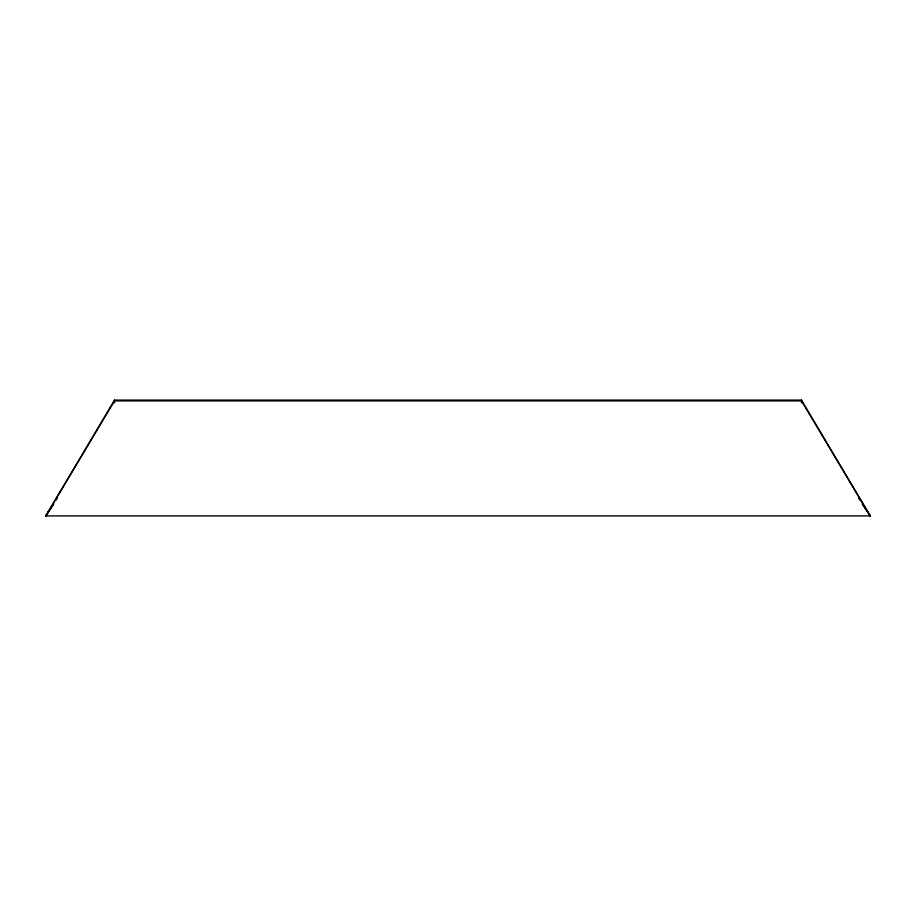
<?xml version="1.0" encoding="UTF-8"?>
<svg xmlns="http://www.w3.org/2000/svg" width="916" height="916" viewBox="0 0 916 916"><rect width="100%" height="100%" fill="white"/><g stroke="black" fill="none" stroke-linecap="round" stroke-linejoin="round"><path stroke-width="1.37" d="M53.7 504.063L45.8 515.903L114.5 400.097L801.5 400.097L870.2 515.903L45.8 515.903L114.5 400.91L801.5 400.91L870.2 515.903L862.3 504.063M45.8 515.903L53.517 503.972M55.83 500.399L57.376 498.006M858.624 498.006L860.17 500.399M862.483 503.972L870.2 515.903M801.5 400.097L801.5 402.845M114.5 400.097L114.5 402.845"/></g></svg>
